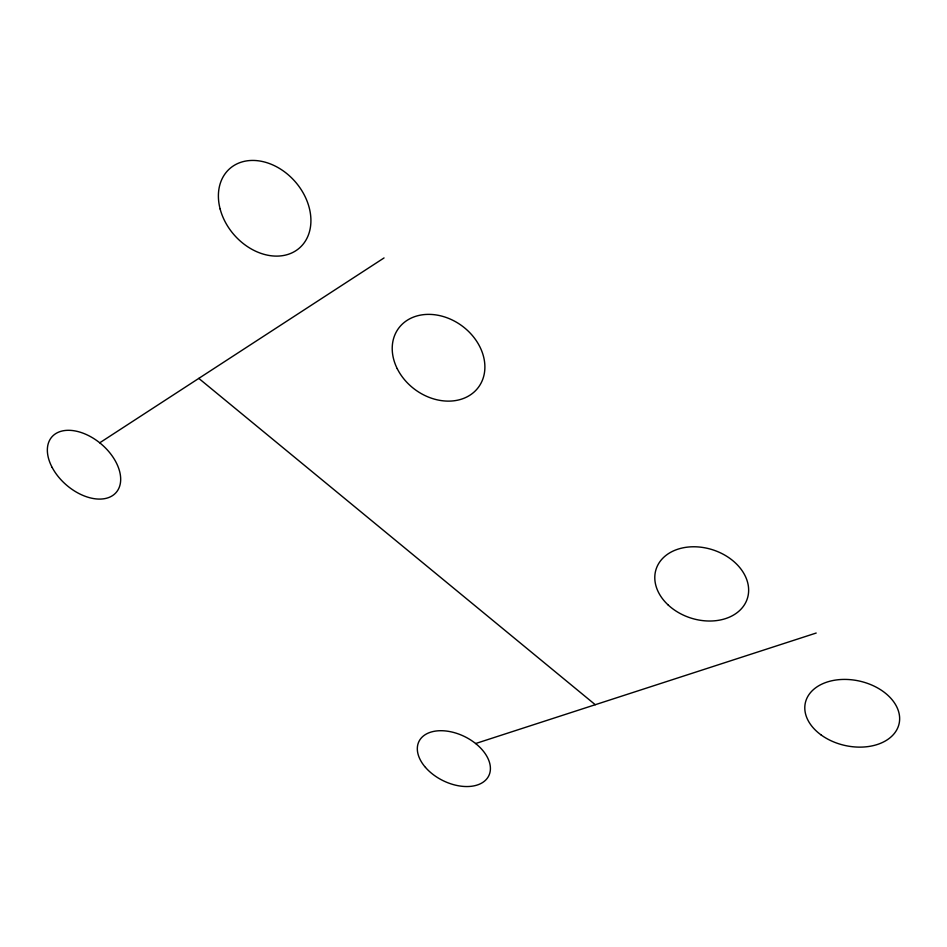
<?xml version="1.0" encoding="UTF-8"?>
<svg xmlns="http://www.w3.org/2000/svg" width="947" height="947" viewBox="0 0 947 947"><rect width="100%" height="100%" fill="white"/><g stroke="black" fill="none" stroke-linecap="round" stroke-linejoin="round"><path stroke-width="1.42" d="M99.731 442.805L384.044 257.939M475.607 743.537L816.196 633.034M198.787 378.386L595.272 704.71M397.231 368.667A49.623 39.561 36.4 0 0 477.371 388.637A49.623 39.561 36.4 0 0 441.053 315.931A49.623 39.561 36.4 0 0 397.231 368.667M220.13 208.979A52.819 40.496 48.7 0 0 297.796 249.357A52.819 40.496 48.7 0 0 276.027 166.494A52.819 40.496 48.7 0 0 220.13 208.979M52.18 467.487A42.473 26.883 40.7 0 0 115.688 492.985A42.473 26.883 40.7 0 0 84.188 433.619A42.473 26.883 40.7 0 0 52.18 467.487M821.085 734.931A48.037 33.015 12.5 0 0 898.786 724.952A48.037 33.015 12.5 0 0 836.781 679.899A48.037 33.015 12.5 0 0 821.085 734.931M668.191 605.015A47.93 35.832 17.8 0 0 746.911 599.806A47.93 35.832 17.8 0 0 690.032 546.893A47.93 35.832 17.8 0 0 668.191 605.015M425.463 767.39A38.91 24.539 26.2 0 0 487.977 777.227A38.91 24.539 26.2 0 0 448.132 731.285A38.91 24.539 26.2 0 0 425.463 767.39"/></g></svg>
